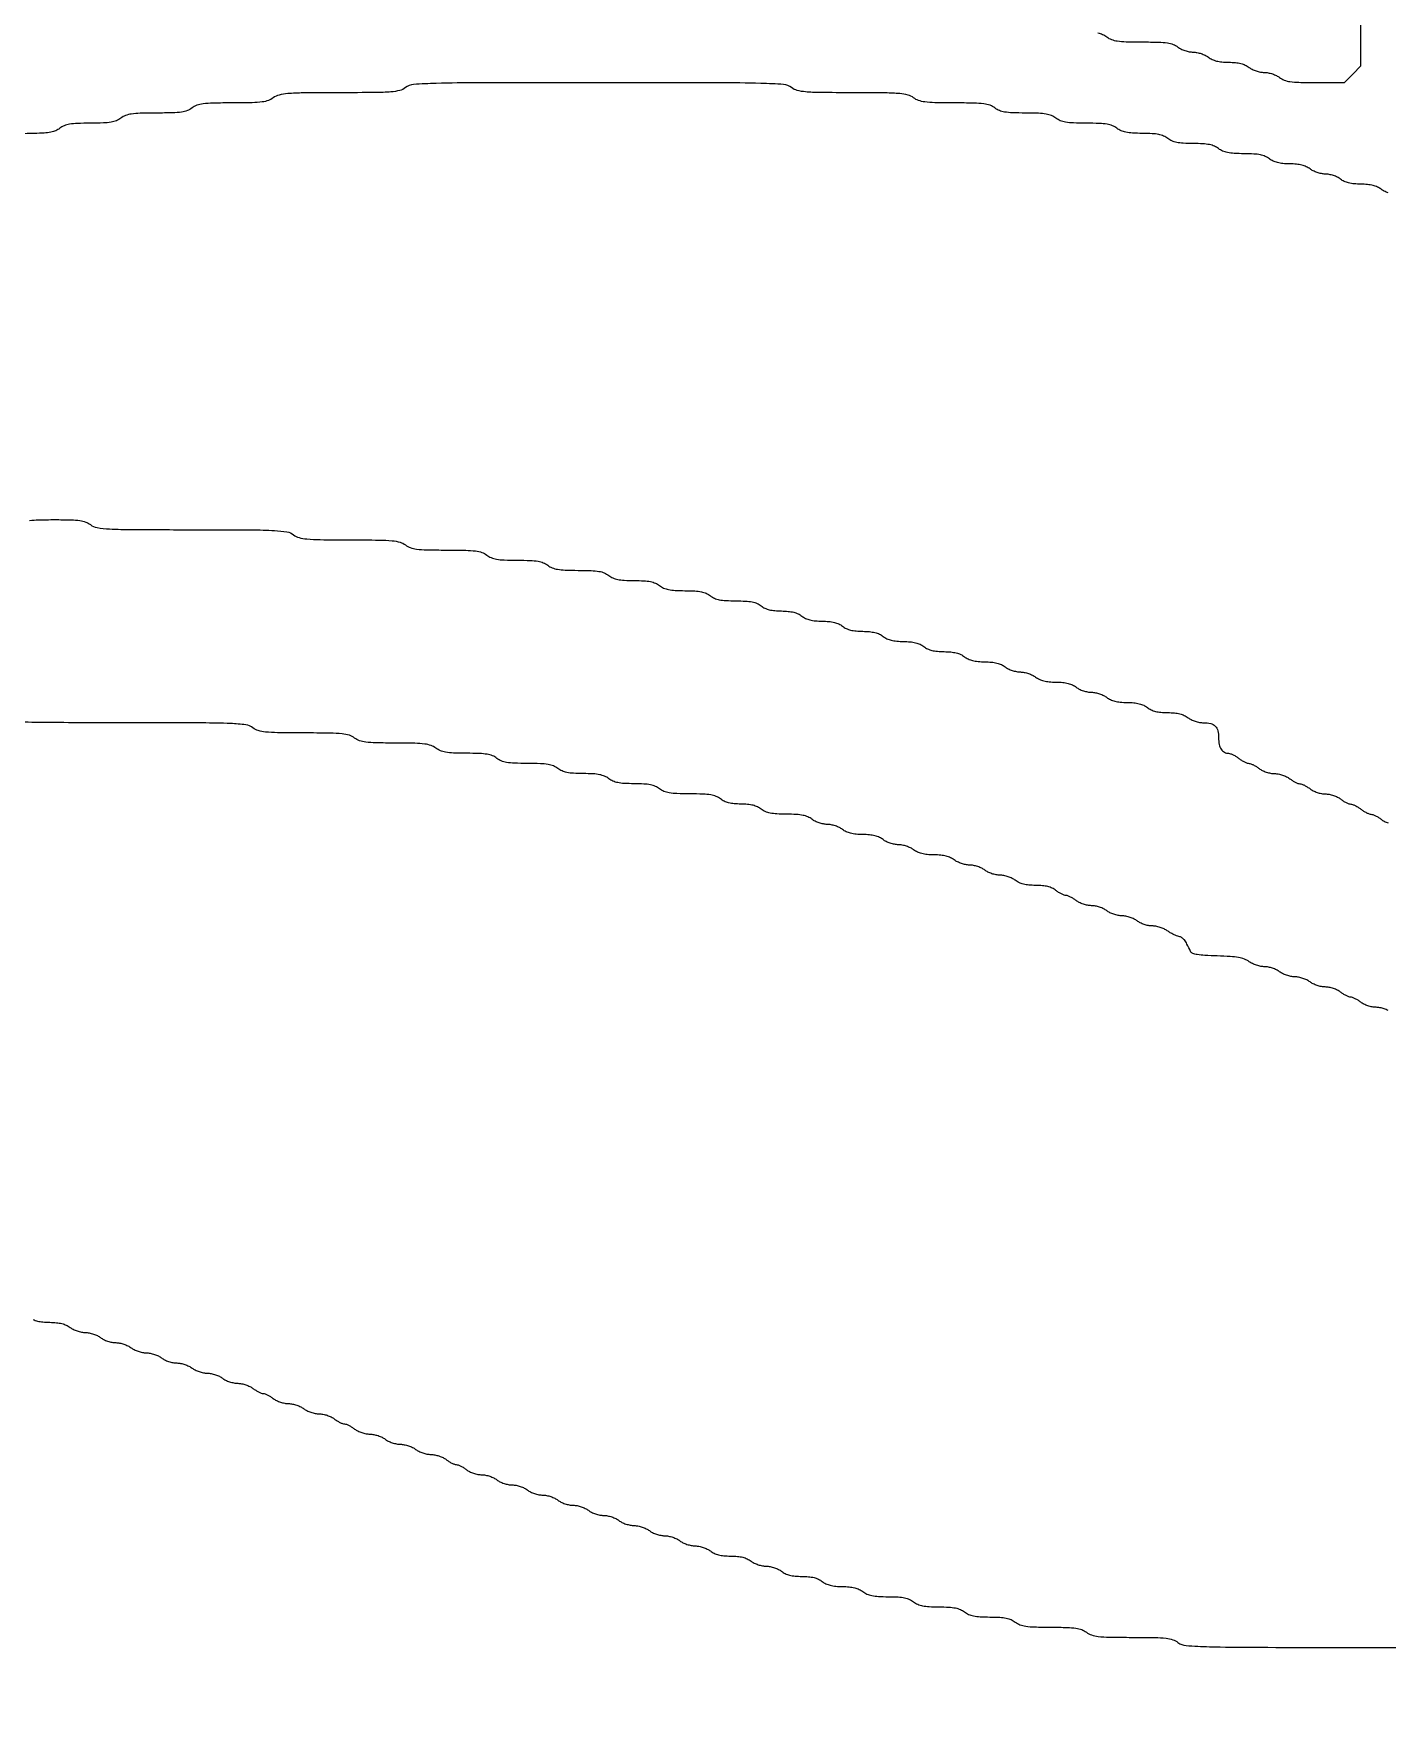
# Model space of a CAD drawing. Header units: millimetres. Extents: x 0 to 1000, y 0 to 588.
# Drawn here: x 347.3 to 439.9, y 99.9 to 214.8 of the extents above; entities that cross this region are included whole.
import ezdxf

# ---------------------------------------------------------------- set-up
doc = ezdxf.new("R2010")
doc.units = ezdxf.units.MM

msp = doc.modelspace()

# ---------------------------------------------------------------- linework, layer by layer
for points in [[(273.277, 483.9348, 0.000002), (273.2766, 337.614, 0.000002), (273.277, 191.2931, 0.198911)], [(677.9378, 384.1605, -0.000004), (677.9814, 359.4812, -0.000291)], [(401.9295, 304.5228, 0.000019), (401.9279, 261.1188, 0.000019), (401.9295, 217.7149, 0.198892)], [(326.7547, 208.4186, 0.00003), (326.7992, 226.6989, 0.000492)], [(420.1094, 214.7979, -0.053074), (420.4418, 214.6938, -0.063663), (420.7232, 214.5263, 0.076002), (421.0417, 214.3473, 0.054674), (421.4375, 214.2457, 0.029102), (422.0422, 214.195, 0.005414), (423.1571, 214.1786, -0.005414), (424.272, 214.1622, -0.029102), (424.8767, 214.1115, -0.054674), (425.2726, 214.01, -0.076002), (425.5911, 213.831, 0.05391), (425.8016, 213.7, 0.031665), (426.0768, 213.5885, 0.031362), (426.3695, 213.5109, 0.045942), (426.6342, 213.4832, -0.045942), (426.8989, 213.4554, -0.031362), (427.1916, 213.3779, -0.031665), (427.4668, 213.2663, -0.05391), (427.6773, 213.1355, 0.057976), (427.932, 212.9801, 0.046828), (428.2345, 212.8736, 0.038533), (428.6049, 212.8108, 0.020712), (429.0681, 212.7878, -0.020712), (429.5313, 212.7648, -0.038533), (429.9018, 212.702, -0.046828), (430.2042, 212.5955, -0.057976), (430.459, 212.4401, 0.05391), (430.6695, 212.3093, 0.031665), (430.9447, 212.1978, 0.031362), (431.2372, 212.1202, 0.045942), (431.502, 212.0923, -0.045942), (431.7668, 212.0646, -0.031362), (432.0595, 211.987, -0.031665), (432.3347, 211.8755, -0.05391), (432.5452, 211.7447, 0.076086), (432.8641, 211.5654, 0.055113), (433.2597, 211.4645, 0.029142), (433.8652, 211.415, 0.005338), (434.9885, 211.4008), (436.9971, 211.397), (437.5528, 211.9702), (438.1084, 212.5435), (438.1084, 243.091)], [(439.985, 203.8528, -0.031665), (439.7098, 203.9644, -0.05391), (439.4993, 204.0952, 0.057976), (439.2446, 204.2506, 0.046828), (438.9421, 204.3571, 0.038533), (438.5717, 204.4199, 0.020712), (438.1084, 204.4429, -0.020712), (437.6453, 204.4659, -0.038533), (437.2747, 204.5287, -0.046828), (436.9724, 204.6352, -0.057976), (436.7176, 204.7906, 0.05391), (436.5071, 204.9214, 0.031665), (436.2319, 205.0329, 0.031362), (435.9392, 205.1105, 0.045942), (435.6746, 205.1383, -0.045942), (435.4098, 205.166, -0.031362), (435.1171, 205.2436, -0.031665), (434.8419, 205.3551, -0.05391), (434.6314, 205.486, 0.057976), (434.3767, 205.6415, 0.046828), (434.0742, 205.748, 0.038533), (433.7038, 205.8108, 0.020712), (433.2406, 205.8337, -0.020712), (432.7774, 205.8567, -0.038533), (432.4069, 205.9195, -0.046828), (432.1045, 206.026, -0.057976), (431.8497, 206.1814, 0.063663), (431.5683, 206.3489, 0.053074), (431.236, 206.4529, 0.036266), (430.7856, 206.5094, 0.011617), (430.1112, 206.5291, -0.011617), (429.4368, 206.5487, -0.036266), (428.9865, 206.6054, -0.053074), (428.6541, 206.7094, -0.063663), (428.3727, 206.8768, 0.063663), (428.0912, 207.0443, 0.053074), (427.7589, 207.1483, 0.036266), (427.3086, 207.2048, 0.011617), (426.6342, 207.2246, -0.011617), (425.9597, 207.2442, -0.036266), (425.5095, 207.3007, -0.053074), (425.1771, 207.4048, -0.063663), (424.8956, 207.5722, 0.063663), (424.6142, 207.7396, 0.053074), (424.2819, 207.8438, 0.036266), (423.8315, 207.9003, 0.011617), (423.1571, 207.9199, -0.011617), (422.4827, 207.9396, -0.036266), (422.0325, 207.9961, -0.053074), (421.7, 208.1002, -0.063663), (421.4186, 208.2676, 0.069872), (421.1171, 208.442, 0.05496), (420.7533, 208.5446, 0.032567), (420.225, 208.5977, 0.007562), (419.3324, 208.6153, -0.007562), (418.4397, 208.633, -0.032567), (417.9114, 208.686, -0.05496), (417.5477, 208.7887, -0.069872), (417.2462, 208.9631, 0.069872), (416.9445, 209.1374, 0.05496), (416.5808, 209.2401, 0.032567), (416.0526, 209.293, 0.007562), (415.1599, 209.3108, -0.007562), (414.2672, 209.3284, -0.032567), (413.739, 209.3815, -0.05496), (413.3753, 209.484, -0.069872), (413.0737, 209.6584, 0.081835), (412.7401, 209.8409, 0.053258), (412.3116, 209.9415, 0.026138), (411.6316, 209.9906, 0.004134), (410.292, 210.0061, -0.004134), (408.9525, 210.0216, -0.026138), (408.2724, 210.0708, -0.053258), (407.844, 210.1714, -0.081835), (407.5104, 210.3538, 0.101326), (407.1267, 210.5448, 0.044212), (406.5637, 210.6423, 0.01827), (405.5863, 210.6879, 0.002), (403.3379, 210.7016, -0.002), (401.0896, 210.7152, -0.01827), (400.1121, 210.7608, -0.044212), (399.5491, 210.8583, -0.101326), (399.1655, 211.0493, 0.148131), (398.6102, 211.2644, 0.012458), (397.0572, 211.3431, 0.006025), (394.1752, 211.3826, 0.000406), (385.9527, 211.3893, 0.000406), (377.7302, 211.3826, 0.006025), (374.8482, 211.3431, 0.012458), (373.2951, 211.2644, 0.148131), (372.7399, 211.0493, -0.105288), (372.3454, 210.8568, -0.041879), (371.7478, 210.76, -0.016964), (370.6965, 210.715, -0.001757), (368.2197, 210.7016, 0.001757), (365.7429, 210.6881, 0.016964), (364.6917, 210.6431, 0.041879), (364.0941, 210.5464, 0.105288), (363.6996, 210.3538, -0.081835), (363.366, 210.1714, -0.053258), (362.9376, 210.0708, -0.026138), (362.2575, 210.0216, -0.004134), (360.9179, 210.0061, 0.004134), (359.5784, 209.9906, 0.026138), (358.8983, 209.9415, 0.053258), (358.4698, 209.8409, 0.081835), (358.1362, 209.6584, -0.076002), (357.8177, 209.4794, -0.054674), (357.422, 209.3778, -0.029102), (356.8173, 209.3271, -0.005414), (355.7024, 209.3108, 0.005414), (354.5874, 209.2943, 0.029102), (353.9827, 209.2436, 0.054674), (353.5869, 209.1421, 0.076002), (353.2684, 208.9631, -0.069872), (352.9668, 208.7887, -0.05496), (352.6031, 208.686, -0.032567), (352.0748, 208.633, -0.007562), (351.1822, 208.6153, 0.007562), (350.2895, 208.5977, 0.032567), (349.7612, 208.5446, 0.05496), (349.3975, 208.442, 0.069872), (349.096, 208.2676, -0.063663), (348.8145, 208.1002, -0.053074), (348.4821, 207.9961, -0.036266), (348.0319, 207.9396, -0.011617), (347.3574, 207.9199, 0.011617), (346.683, 207.9003, 0.036266)], [(347.0264, 181.4263, -0.029357), (347.6286, 181.4747, -0.005347), (348.7483, 181.4866, -0.005347), (349.8678, 181.4747, -0.029357), (350.47, 181.4263, -0.055612), (350.8635, 181.3259, -0.075844), (351.1822, 181.1466, 0.125587), (351.6399, 180.9456, 0.028536), (352.4894, 180.8543, 0.011265), (354.0552, 180.8113, 0.000928), (358.1362, 180.799, -0.000928), (362.2174, 180.7866, -0.011265), (363.7831, 180.7435, -0.028536), (364.6327, 180.6523, -0.125587), (365.0903, 180.4513, 0.097022), (365.4626, 180.262, 0.046599), (365.9914, 180.1637, 0.019784), (366.8949, 180.1175, 0.002313), (368.9152, 180.1035, -0.002313), (370.9354, 180.0896, -0.019784), (371.8389, 180.0433, -0.046599), (372.3676, 179.9451, -0.097022), (372.7399, 179.7558, 0.081835), (373.0735, 179.5734, 0.053258), (373.5019, 179.4727, 0.026138), (374.182, 179.4236, 0.004134), (375.5216, 179.4081, -0.004134), (376.861, 179.3926, -0.026138), (377.5412, 179.3435, -0.053258), (377.9697, 179.2429, -0.081835), (378.3031, 179.0604, 0.069872), (378.6048, 178.886, 0.05496), (378.9685, 178.7834, 0.032567), (379.4967, 178.7304, 0.007562), (380.3894, 178.7126, -0.007562), (381.2821, 178.695, -0.032567), (381.8103, 178.642, -0.05496), (382.174, 178.5394, -0.069872), (382.4756, 178.365, 0.069872), (382.7772, 178.1906, 0.05496), (383.1409, 178.088, 0.032567), (383.6692, 178.035, 0.007562), (384.5619, 178.0173, -0.007562), (385.4545, 177.9997, -0.032567), (385.9828, 177.9466, -0.05496), (386.3465, 177.844, -0.069872), (386.6481, 177.6696, 0.063663), (386.9295, 177.5021, 0.053074), (387.2619, 177.3981, 0.036266), (387.7121, 177.3416, 0.011617), (388.3866, 177.3219, -0.011617), (389.061, 177.3021, -0.036266), (389.5113, 177.2456, -0.053074), (389.8436, 177.1416, -0.063663), (390.1251, 176.9741, 0.063663), (390.4066, 176.8067, 0.053074), (390.739, 176.7027, 0.036266), (391.1893, 176.6461, 0.011617), (391.8636, 176.6264, -0.011617), (392.5381, 176.6068, -0.036266), (392.9884, 176.5503, -0.053074), (393.3207, 176.4462, -0.063663), (393.6023, 176.2788, 0.063663), (393.8837, 176.1113, 0.053074), (394.216, 176.0072, 0.036266), (394.6663, 175.9507, 0.011617), (395.3408, 175.9311, -0.011617), (396.0151, 175.9114, -0.036266), (396.4654, 175.8548, -0.053074), (396.7978, 175.7508, -0.063663), (397.0793, 175.5834, 0.057976), (397.3339, 175.4279, 0.046828), (397.6363, 175.3214, 0.038533), (398.0069, 175.2586, 0.020712), (398.47, 175.2356, -0.020712), (398.9333, 175.2127, -0.038533), (399.3037, 175.1498, -0.046828), (399.6062, 175.0433, -0.057976), (399.8609, 174.8879, 0.057976), (400.1156, 174.7325, 0.046828), (400.418, 174.626, 0.038533), (400.7886, 174.5632, 0.020712), (401.2517, 174.5402, -0.020712), (401.715, 174.5173, -0.038533), (402.0854, 174.4545, -0.046828), (402.3879, 174.348, -0.057976), (402.6425, 174.1926, 0.057976), (402.8972, 174.0371, 0.046828), (403.1997, 173.9306, 0.038533), (403.5701, 173.8677, 0.020712), (404.0334, 173.8449, -0.020712), (404.4965, 173.8219, -0.038533), (404.8671, 173.7591, -0.046828), (405.1695, 173.6526, -0.057976), (405.4242, 173.4971, 0.057976), (405.6789, 173.3417, 0.046828), (405.9813, 173.2352, 0.038533), (406.3518, 173.1724, 0.020712), (406.8149, 173.1494, -0.020712), (407.2782, 173.1264, -0.038533), (407.6486, 173.0636, -0.046828), (407.9511, 172.9571, -0.057976), (408.2058, 172.8017, 0.057976), (408.4605, 172.6463, 0.046828), (408.7629, 172.5398, 0.038533), (409.1335, 172.477, 0.020712), (409.5966, 172.454, -0.020712), (410.0599, 172.4311, -0.038533), (410.4303, 172.3683, -0.046828), (410.7328, 172.2618, -0.057976), (410.9875, 172.1063, 0.057976), (411.2421, 171.9508, 0.046828), (411.5446, 171.8443, 0.038533), (411.915, 171.7815, 0.020712), (412.3783, 171.7586, -0.020712), (412.8415, 171.7356, -0.038533), (413.212, 171.6728, -0.046828), (413.5144, 171.5663, -0.057976), (413.7691, 171.4109, 0.05391), (413.9797, 171.28, 0.031665), (414.2548, 171.1685, 0.031362), (414.5474, 171.091, 0.045942), (414.8122, 171.0632, -0.045942), (415.077, 171.0354, -0.031362), (415.3697, 170.9579, -0.031665), (415.6448, 170.8464, -0.05391), (415.8553, 170.7155, 0.057976), (416.11, 170.56, 0.046828), (416.4125, 170.4535, 0.038533), (416.7829, 170.3907, 0.020712), (417.2462, 170.3678, -0.020712), (417.7093, 170.3449, -0.038533), (418.0799, 170.2821, -0.046828), (418.3823, 170.1756, -0.057976), (418.6369, 170.02, 0.05391), (418.8476, 169.8892, 0.031665), (419.1227, 169.7777, 0.031362), (419.4153, 169.7001, 0.045942), (419.6801, 169.6724, -0.045942), (419.9449, 169.6446, -0.031362), (420.2375, 169.567, -0.031665), (420.5126, 169.4555, -0.05391), (420.7232, 169.3247, 0.057976), (420.9779, 169.1693, 0.046828), (421.2804, 169.0628, 0.038533), (421.6508, 169, 0.020712), (422.1141, 168.977, -0.020712), (422.5772, 168.954, -0.038533), (422.9478, 168.8912, -0.046828), (423.2501, 168.7847, -0.057976), (423.5048, 168.6292, 0.057976), (423.7595, 168.4738, 0.046828), (424.0619, 168.3673, 0.038533), (424.4325, 168.3045, 0.020712), (424.8956, 168.2815, -0.020712), (425.3589, 168.2585, -0.038533), (425.7293, 168.1957, -0.046828), (426.0318, 168.0892, -0.057976), (426.2865, 167.9338, 0.05443), (426.4986, 167.8022, 0.032597), (426.7743, 167.6918, 0.032193), (427.0686, 167.6162, 0.045272), (427.3383, 167.59, -0.054153), (427.8375, 167.5326, -0.143158), (428.1488, 167.3597, -0.142439), (428.3188, 167.0457, -0.053405), (428.3727, 166.543, 0.049359), (428.4166, 166.0998, 0.096104), (428.5508, 165.7723, 0.124377), (428.7694, 165.5716, 0.120826), (429.0594, 165.496, -0.083283), (429.1924, 165.4717, -0.026897), (429.3774, 165.3934, -0.025977), (429.5773, 165.2826, -0.026417), (429.7635, 165.1522, 0.025088), (429.9491, 165.0215, 0.024961), (430.1471, 164.9098, 0.025753), (430.3295, 164.8301, 0.082945), (430.459, 164.8045, -0.082945), (430.5884, 164.7789, -0.025753), (430.7708, 164.6992, -0.024961), (430.9688, 164.5874, -0.025088), (431.1544, 164.4568, 0.05391), (431.3649, 164.3259, 0.031665), (431.64, 164.2144, 0.031362), (431.9327, 164.1369, 0.045942), (432.1975, 164.1091, -0.045942), (432.4622, 164.0813, -0.031362), (432.7549, 164.0038, -0.031665), (433.03, 163.8923, -0.05391), (433.2406, 163.7614, 0.025088), (433.4261, 163.6307, 0.024961), (433.6241, 163.519, 0.025753), (433.8066, 163.4393, 0.082945), (433.936, 163.4136, -0.082945), (434.0655, 163.3881, -0.025753), (434.2478, 163.3083, -0.024961), (434.4459, 163.1967, -0.025088), (434.6314, 163.066, 0.05391), (434.8419, 162.9351, 0.031665), (435.1171, 162.8236, 0.031362), (435.4098, 162.746, 0.045942), (435.6746, 162.7183, -0.045942), (435.9392, 162.6905, -0.031362), (436.2319, 162.6129, -0.031665), (436.5071, 162.5014, -0.05391), (436.7176, 162.3706, 0.025088), (436.9031, 162.2398, 0.024961), (437.1012, 162.1282, 0.025753), (437.2836, 162.0484, 0.082945), (437.4131, 162.0229, -0.082945), (437.5425, 161.9973, -0.025753), (437.7249, 161.9175, -0.024961), (437.9229, 161.8059, -0.025088), (438.1084, 161.6751, 0.025088), (438.294, 161.5445, 0.024961), (438.492, 161.4327, 0.025753), (438.6745, 161.3531, 0.082945), (438.8039, 161.3274, -0.082945), (438.9334, 161.3019, -0.025753), (439.1157, 161.2221, -0.024961), (439.3137, 161.1104, -0.025088), (439.4993, 160.9797, 0.05391), (439.7098, 160.8489, 0.031665), (439.985, 160.7374, 0.031362)], [(439.9841, 147.8978, 0.031665), (439.709, 148.0093, 0.031362), (439.4164, 148.0869, 0.045942), (439.1516, 148.1146, -0.045942), (438.8868, 148.1424, -0.031362), (438.5941, 148.2199, -0.031665), (438.319, 148.3315, -0.05391), (438.1084, 148.4623, 0.025088), (437.9229, 148.593, 0.024961), (437.7249, 148.7048, 0.025753), (437.5425, 148.7845, 0.082945), (437.4131, 148.8101, -0.082945), (437.2836, 148.8356, -0.025753), (437.1012, 148.9154, -0.024961), (436.9031, 149.027, -0.025088), (436.7176, 149.1578, 0.05391), (436.5071, 149.2886, 0.031665), (436.2319, 149.4001, 0.031362), (435.9392, 149.4777, 0.045942), (435.6746, 149.5055, -0.045942), (435.4098, 149.5332, -0.031362), (435.1171, 149.6108, -0.031665), (434.8419, 149.7223, -0.05391), (434.6314, 149.8531, 0.05391), (434.4209, 149.984, 0.031665), (434.1457, 150.0955, 0.031362), (433.853, 150.1731, 0.045942), (433.5882, 150.2008, -0.045942), (433.3236, 150.2286, -0.031362), (433.0309, 150.3061, -0.031665), (432.7557, 150.4177, -0.05391), (432.5452, 150.5486, 0.052452), (432.3365, 150.6791, 0.031996), (432.0674, 150.7898, 0.031827), (431.7834, 150.8662, 0.04812), (431.5288, 150.8925, -0.047424), (431.2713, 150.9186, -0.029568), (430.9774, 150.9953, -0.029539), (430.694, 151.1064, -0.046588), (430.4682, 151.2374, 0.065032), (430.1437, 151.4101, 0.04543), (429.7434, 151.52, 0.02895), (429.1781, 151.5879, 0.008064), (428.2867, 151.6285, -0.006764), (427.432, 151.6653, -0.028094), (426.9191, 151.7233, -0.047491), (426.6045, 151.8083, -0.196576), (426.4627, 151.9393, 0.010392), (426.2135, 152.4468, 0.047495), (426.0358, 152.7227, 0.08415), (425.8651, 152.8773, 0.094385), (425.6594, 152.9593, -0.048522), (425.5012, 153.0063, -0.018542), (425.2914, 153.1005, -0.018156), (425.0696, 153.2205, -0.021243), (424.8688, 153.3505, 0.047941), (424.6499, 153.4763, 0.029494), (424.372, 153.5829, 0.02942), (424.0821, 153.6565, 0.045836), (423.8257, 153.6818, -0.04812), (423.5712, 153.708, -0.031827), (423.2872, 153.7844, -0.031996), (423.0181, 153.895, -0.052452), (422.8094, 154.0257, 0.05391), (422.5989, 154.1565, 0.031665), (422.3237, 154.268, 0.031362), (422.0311, 154.3456, 0.045942), (421.7663, 154.3733, -0.045942), (421.5016, 154.4011, -0.031362), (421.2089, 154.4787, -0.031665), (420.9338, 154.5902, -0.05391), (420.7232, 154.721, 0.05391), (420.5126, 154.8519, 0.031665), (420.2375, 154.9634, 0.031362), (419.9449, 155.0409, 0.045942), (419.6801, 155.0687, -0.045942), (419.4153, 155.0965, -0.031362), (419.1227, 155.174, -0.031665), (418.8476, 155.2855, -0.05391), (418.6369, 155.4165, 0.025088), (418.4514, 155.5471, 0.024961), (418.2534, 155.6589, 0.025753), (418.071, 155.7385, 0.082945), (417.9415, 155.7642, -0.082945), (417.8121, 155.7897, -0.025753), (417.6298, 155.8695, -0.024961), (417.4317, 155.9811, -0.025088), (417.2462, 156.1119, 0.057976), (416.9914, 156.2673, 0.046828), (416.689, 156.3738, 0.038533), (416.3185, 156.4366, 0.020712), (415.8553, 156.4595, -0.020712), (415.3921, 156.4825, -0.038533), (415.0217, 156.5453, -0.046828), (414.7192, 156.6518, -0.057976), (414.4645, 156.8072, 0.05391), (414.254, 156.9382, 0.031665), (413.9788, 157.0497, 0.031362), (413.6861, 157.1272, 0.045942), (413.4214, 157.155, -0.045942), (413.1567, 157.1828, -0.031362), (412.864, 157.2603, -0.031665), (412.5888, 157.3719, -0.05391), (412.3783, 157.5027, 0.05391), (412.1677, 157.6336, 0.031665), (411.8926, 157.7451, 0.031362), (411.5999, 157.8226, 0.045942), (411.3351, 157.8504, -0.045942), (411.0704, 157.8782, -0.031362), (410.7778, 157.9557, -0.031665), (410.5026, 158.0672, -0.05391), (410.292, 158.1981, 0.057976), (410.0373, 158.3535, 0.046828), (409.735, 158.46, 0.038533), (409.3644, 158.5229, 0.020712), (408.9013, 158.5458, -0.020712), (408.438, 158.5687, -0.038533), (408.0676, 158.6315, -0.046828), (407.7651, 158.738, -0.057976), (407.5104, 158.8935, 0.05391), (407.2999, 159.0244, 0.031665), (407.0247, 159.1359, 0.031362), (406.7321, 159.2135, 0.045942), (406.4673, 159.2412, -0.045942), (406.2025, 159.269, -0.031362), (405.9099, 159.3465, -0.031665), (405.6347, 159.4581, -0.05391), (405.4242, 159.5889, 0.057976), (405.1695, 159.7443, 0.046828), (404.8671, 159.8508, 0.038533), (404.4965, 159.9136, 0.020712), (404.0334, 159.9366, -0.020712), (403.5701, 159.9596, -0.038533), (403.1997, 160.0224, -0.046828), (402.8972, 160.1289, -0.057976), (402.6425, 160.2843, 0.05391), (402.432, 160.4152, 0.031665), (402.1569, 160.5267, 0.031362), (401.8642, 160.6043, 0.045942), (401.5994, 160.6321, -0.045942), (401.3347, 160.6598, -0.031362), (401.042, 160.7374, -0.031665), (400.7669, 160.8489, -0.05391), (400.5563, 160.9797, 0.063663), (400.2749, 161.1471, 0.053074), (399.9425, 161.2513, 0.036266), (399.4922, 161.3078, 0.011617), (398.8178, 161.3274, -0.011617), (398.1434, 161.3471, -0.036266), (397.6931, 161.4037, -0.053074), (397.3608, 161.5077, -0.063663), (397.0793, 161.6751, 0.057976), (396.8245, 161.8306, 0.046828), (396.5221, 161.9371, 0.038533), (396.1516, 161.9999, 0.020712), (395.6885, 162.0229, -0.020712), (395.2252, 162.0458, -0.038533), (394.8548, 162.1086, -0.046828), (394.5523, 162.2151, -0.057976), (394.2976, 162.3706, 0.069872), (393.996, 162.5449, 0.05496), (393.6324, 162.6476, 0.032567), (393.1041, 162.7005, 0.007562), (392.2114, 162.7183, -0.007562), (391.3187, 162.7359, -0.032567), (390.7905, 162.789, -0.05496), (390.4267, 162.8915, -0.069872), (390.1251, 163.066, 0.063663), (389.8436, 163.2334, 0.053074), (389.5113, 163.3375, 0.036266), (389.061, 163.394, 0.011617), (388.3866, 163.4136, -0.011617), (387.7121, 163.4334, -0.036266), (387.2619, 163.4899, -0.053074), (386.9295, 163.5939, -0.063663), (386.6481, 163.7614, 0.063663), (386.3666, 163.9288, 0.053074), (386.0343, 164.0328, 0.036266), (385.584, 164.0895, 0.011617), (384.9095, 164.1091, -0.011617), (384.2351, 164.1288, -0.036266), (383.7849, 164.1853, -0.053074), (383.4525, 164.2893, -0.063663), (383.171, 164.4568, 0.069872), (382.8695, 164.6312, 0.05496), (382.5058, 164.7338, 0.032567), (381.9775, 164.7868, 0.007562), (381.0848, 164.8045, -0.007562), (380.1922, 164.8222, -0.032567), (379.6639, 164.8752, -0.05496), (379.3001, 164.9778, -0.069872), (378.9986, 165.1522, 0.069872), (378.697, 165.3266, 0.05496), (378.3333, 165.4292, 0.032567), (377.8051, 165.4822, 0.007562), (376.9124, 165.4999, -0.007562), (376.0196, 165.5176, -0.032567), (375.4914, 165.5707, -0.05496), (375.1277, 165.6732, -0.069872), (374.8261, 165.8476, 0.081835), (374.4925, 166.0301, 0.053258), (374.0642, 166.1307, 0.026138), (373.384, 166.1798, 0.004134), (372.0445, 166.1953, -0.004134), (370.705, 166.2108, -0.026138), (370.0249, 166.2599, -0.053258), (369.5964, 166.3606, -0.081835), (369.2628, 166.543, 0.09235), (368.9027, 166.7303, 0.048983), (368.4077, 166.8295, 0.021556), (367.5784, 166.8764, 0.002729), (365.7858, 166.8907, -0.002729), (363.9932, 166.9051, -0.021556), (363.1638, 166.952, -0.048983), (362.6689, 167.0511, -0.09235), (362.3088, 167.2385, 0.134687), (361.8164, 167.4443, 0.022077), (360.7779, 167.5319, 0.009073), (358.8455, 167.5741, 0.000688), (353.6162, 167.5861, -0.000688), (348.3867, 167.5982, -0.009073), (346.4543, 167.6404, -0.022077)], [(347.2644, 126.7492, 0.046828), (347.5668, 126.6427, 0.038533), (347.9373, 126.5799, 0.020712), (348.4005, 126.5569, -0.020712), (348.8637, 126.5339, -0.038533), (349.2342, 126.4711, -0.046828), (349.5367, 126.3646, -0.057976), (349.7913, 126.2092, 0.05391), (350.002, 126.0784, 0.031665), (350.277, 125.9668, 0.031362), (350.5697, 125.8893, 0.045942), (350.8345, 125.8615, -0.045942), (351.0993, 125.8338, -0.031362), (351.3918, 125.7562, -0.031665), (351.667, 125.6447, -0.05391), (351.8775, 125.5138, 0.05391), (352.0882, 125.3829, 0.031665), (352.3633, 125.2714, 0.031362), (352.6559, 125.1938, 0.045942), (352.9207, 125.1661, -0.045942), (353.1855, 125.1383, -0.031362), (353.4781, 125.0607, -0.031665), (353.7532, 124.9492, -0.05391), (353.9638, 124.8184, 0.05391), (354.1744, 124.6875, 0.031665), (354.4495, 124.576, 0.031362), (354.7422, 124.4985, 0.045942), (355.0069, 124.4707, -0.045942), (355.2717, 124.4429, -0.031362), (355.5644, 124.3654, -0.031665), (355.8395, 124.2539, -0.05391), (356.05, 124.123, 0.05391), (356.2606, 123.9922, 0.031665), (356.5357, 123.8806, 0.031362), (356.8284, 123.8031, 0.045942), (357.0932, 123.7753, -0.045942), (357.3579, 123.7476, -0.031362), (357.6506, 123.67, -0.031665), (357.9257, 123.5585, -0.05391), (358.1362, 123.4275, 0.05391), (358.3469, 123.2967, 0.031665), (358.6219, 123.1852, 0.031362), (358.9146, 123.1076, 0.045942), (359.1794, 123.0799, -0.045942), (359.4442, 123.0521, -0.031362), (359.7368, 122.9745, -0.031665), (360.0119, 122.863, -0.05391), (360.2224, 122.7322, 0.05391), (360.4331, 122.6013, 0.031665), (360.7082, 122.4898, 0.031362), (361.0008, 122.4123, 0.045942), (361.2656, 122.3845, -0.045942), (361.5304, 122.3567, -0.031362), (361.8231, 122.2792, -0.031665), (362.0981, 122.1677, -0.05391), (362.3088, 122.0368, 0.025088), (362.4943, 121.9061, 0.024961), (362.6923, 121.7943, 0.025753), (362.8747, 121.7147, 0.082945), (363.0041, 121.689, -0.082945), (363.1336, 121.6635, -0.025753), (363.316, 121.5837, -0.024961), (363.514, 121.4721, -0.025088), (363.6996, 121.3413, 0.05391), (363.9101, 121.2105, 0.031665), (364.1853, 121.099, 0.031362), (364.4779, 121.0214, 0.045942), (364.7426, 120.9936, -0.045942), (365.0074, 120.9659, -0.031362), (365.3001, 120.8883, -0.031665), (365.5753, 120.7768, -0.05391), (365.7858, 120.646, 0.05391), (365.9963, 120.5151, 0.031665), (366.2715, 120.4036, 0.031362), (366.5642, 120.3261, 0.045942), (366.8289, 120.2982, -0.045942), (367.0936, 120.2704, -0.031362), (367.3863, 120.1929, -0.031665), (367.6615, 120.0813, -0.05391), (367.872, 119.9505, 0.025088), (368.0575, 119.8199, 0.024961), (368.2556, 119.7081, 0.025753), (368.4379, 119.6284, 0.082945), (368.5675, 119.6028, -0.082945), (368.6969, 119.5773, -0.025753), (368.8793, 119.4975, -0.024961), (369.0773, 119.3858, -0.025088), (369.2628, 119.2551, 0.05391), (369.4734, 119.1243, 0.031665), (369.7485, 119.0128, 0.031362), (370.0412, 118.9352, 0.045942), (370.306, 118.9074, -0.045942), (370.5707, 118.8797, -0.031362), (370.8634, 118.8021, -0.031665), (371.1385, 118.6906, -0.05391), (371.349, 118.5597, 0.05391), (371.5596, 118.4288, 0.031665), (371.8347, 118.3173, 0.031362), (372.1274, 118.2397, 0.045942), (372.3922, 118.212, -0.045942), (372.657, 118.1842, -0.031362), (372.9496, 118.1067, -0.031665), (373.2247, 117.9951, -0.05391), (373.4353, 117.8643, 0.05391), (373.6459, 117.7334, 0.031665), (373.921, 117.6219, 0.031362), (374.2136, 117.5444, 0.045942), (374.4784, 117.5166, -0.045942), (374.7432, 117.4888, -0.031362), (375.0359, 117.4113, -0.031665), (375.3109, 117.2998, -0.05391), (375.5216, 117.1689, 0.025088), (375.7071, 117.0382, 0.024961), (375.9051, 116.9265, 0.025753), (376.0875, 116.8468, 0.082945), (376.2169, 116.8211, -0.082945), (376.3464, 116.7956, -0.025753), (376.5288, 116.7158, -0.024961), (376.7268, 116.6042, -0.025088), (376.9124, 116.4735, 0.05391), (377.1229, 116.3426, 0.031665), (377.3981, 116.2311, 0.031362), (377.6907, 116.1535, 0.045942), (377.9555, 116.1258, -0.045942), (378.2202, 116.098, -0.031362), (378.5129, 116.0204, -0.031665), (378.788, 115.9089, -0.05391), (378.9986, 115.7781, 0.05391), (379.2091, 115.6472, 0.031665), (379.4843, 115.5357, 0.031362), (379.777, 115.4582, 0.045942), (380.0417, 115.4304, -0.045942), (380.3065, 115.4026, -0.031362), (380.5991, 115.3251, -0.031665), (380.8743, 115.2136, -0.05391), (381.0848, 115.0826, 0.05391), (381.2953, 114.9518, 0.031665), (381.5705, 114.8402, 0.031362), (381.8632, 114.7627, 0.045942), (382.128, 114.7349, -0.045942), (382.3927, 114.7072, -0.031362), (382.6853, 114.6296, -0.031665), (382.9605, 114.5181, -0.05391), (383.171, 114.3872, 0.05391), (383.3817, 114.2564, 0.031665), (383.6567, 114.1449, 0.031362), (383.9494, 114.0673, 0.045942), (384.2142, 114.0396, -0.045942), (384.479, 114.0118, -0.031362), (384.7715, 113.9342, -0.031665), (385.0467, 113.8227, -0.05391), (385.2572, 113.6919, 0.05391), (385.4679, 113.5609, 0.031665), (385.743, 113.4494, 0.031362), (386.0356, 113.3719, 0.045942), (386.3004, 113.3441, -0.045942), (386.5652, 113.3163, -0.031362), (386.8578, 113.2388, -0.031665), (387.1329, 113.1273, -0.05391), (387.3435, 112.9964, 0.05391), (387.5541, 112.8656, 0.031665), (387.8292, 112.754, 0.031362), (388.1219, 112.6765, 0.045942), (388.3866, 112.6487, -0.045942), (388.6514, 112.621, -0.031362), (388.944, 112.5434, -0.031665), (389.2192, 112.4319, -0.05391), (389.4297, 112.301, 0.05391), (389.6403, 112.1702, 0.031665), (389.9154, 112.0587, 0.031362), (390.2081, 111.9811, 0.045942), (390.4729, 111.9534, -0.045942), (390.7376, 111.9255, -0.031362), (391.0303, 111.8479, -0.031665), (391.3054, 111.7364, -0.05391), (391.5159, 111.6056, 0.05391), (391.7266, 111.4747, 0.031665), (392.0016, 111.3632, 0.031362), (392.2943, 111.2857, 0.045942), (392.5591, 111.2579, -0.045942), (392.8239, 111.2301, -0.031362), (393.1165, 111.1526, -0.031665), (393.3916, 111.0411, -0.05391), (393.6023, 110.9102, 0.057976), (393.8569, 110.7548, 0.046828), (394.1593, 110.6483, 0.038533), (394.5298, 110.5855, 0.020712), (394.993, 110.5625, -0.020712), (395.4562, 110.5396, -0.038533), (395.8267, 110.4767, -0.046828), (396.1292, 110.3703, -0.057976), (396.3838, 110.2147, 0.05391), (396.5944, 110.0839, 0.031665), (396.8695, 109.9724, 0.031362), (397.1622, 109.8948, 0.045942), (397.427, 109.867, -0.045942), (397.6918, 109.8393, -0.031362), (397.9843, 109.7617, -0.031665), (398.2595, 109.6502, -0.05391), (398.47, 109.5194, 0.057976), (398.7248, 109.3639, 0.046828), (399.0272, 109.2575, 0.038533), (399.3977, 109.1946, 0.020712), (399.8609, 109.1717, -0.020712), (400.3241, 109.1487, -0.038533), (400.6946, 109.0859, -0.046828), (400.9971, 108.9794, -0.057976), (401.2517, 108.824, 0.057976), (401.5063, 108.6685, 0.046828), (401.8088, 108.562, 0.038533), (402.1793, 108.4992, 0.020712), (402.6425, 108.4762, -0.020712), (403.1057, 108.4534, -0.038533), (403.4762, 108.3904, -0.046828), (403.7786, 108.2839, -0.057976), (404.0334, 108.1285, 0.063663), (404.3148, 107.9611, 0.053074), (404.6471, 107.857, 0.036266), (405.0975, 107.8005, 0.011617), (405.7719, 107.7808, -0.011617), (406.4463, 107.7612, -0.036266), (406.8966, 107.7047, -0.053074), (407.229, 107.6005, -0.063663), (407.5104, 107.4332, 0.063663), (407.7919, 107.2657, 0.053074), (408.1242, 107.1616, 0.036266), (408.5745, 107.1051, 0.011617), (409.2489, 107.0855, -0.011617), (409.9234, 107.0657, -0.036266), (410.3737, 107.0092, -0.053074), (410.706, 106.9052, -0.063663), (410.9875, 106.7377, 0.063663), (411.2689, 106.5703, 0.053074), (411.6012, 106.4663, 0.036266), (412.0516, 106.4097, 0.011617), (412.726, 106.39, -0.011617), (413.4004, 106.3704, -0.036266), (413.8507, 106.3138, -0.053074), (414.183, 106.2098, -0.063663), (414.4645, 106.0423, 0.076002), (414.783, 105.8633, 0.054674), (415.1788, 105.7617, 0.029102), (415.7835, 105.711, 0.005414), (416.8984, 105.6946, -0.005414), (418.0134, 105.6782, -0.029102), (418.618, 105.6275, -0.054674), (419.0139, 105.526, -0.076002), (419.3324, 105.347, 0.087291), (419.6797, 105.1618, 0.051261), (420.1412, 105.062, 0.023648), (420.8962, 105.014, 0.003303), (422.4617, 104.9992, -0.003303), (424.0273, 104.9843, -0.023648), (424.7822, 104.9365, -0.051261), (425.2437, 104.8366, -0.087291), (425.5911, 104.6515, 0.148791), (426.15, 104.4357, 0.011976), (427.744, 104.3575, 0.005873), (430.6991, 104.3182, 0.000394), (439.1516, 104.3115, 0.000394), (447.604, 104.3182, 0.005873)]]:
    msp.add_lwpolyline(points, format="xyb")

doc.saveas('drawing.dxf')
